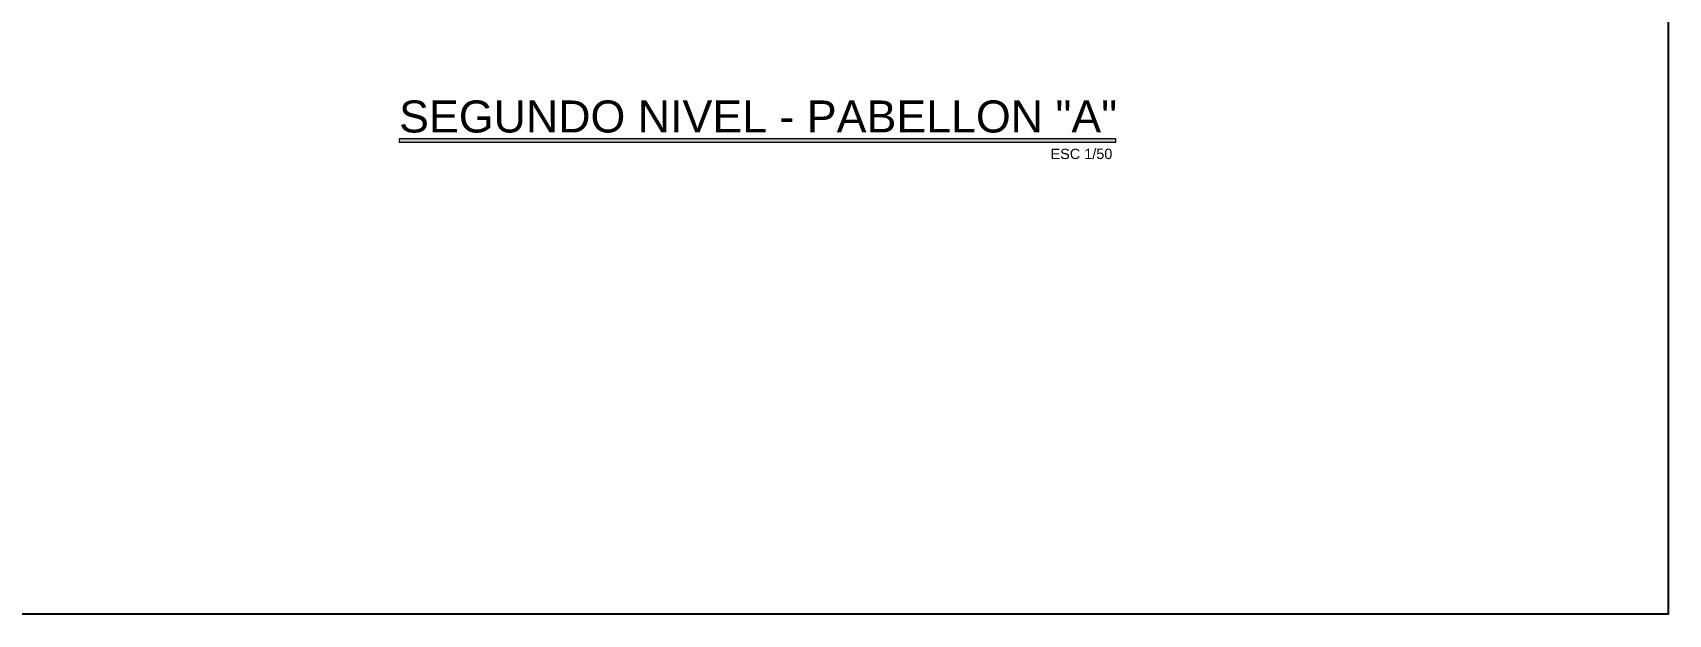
# Model space of a CAD drawing. Header units: millimetres. Extents: x 3354 to 3637, y 1117 to 1358.
# Drawn here: x 3391.22 to 3409.5, y 1118.4 to 1124.9 of the extents above; entities that cross this region are included whole.
import ezdxf

# ---------------------------------------------------------------- set-up
doc = ezdxf.new("R2010")
doc.units = ezdxf.units.MM
doc.layers.add('COTAS', color=7, linetype='Continuous', lineweight=9)
doc.layers.add('muros', color=7, linetype='Continuous', lineweight=5)
doc.styles.add('1', font='arial.ttf')
doc.styles.add('style2', font='arial.ttf')

msp = doc.modelspace()

# ---------------------------------------------------------------- hatches: boundary and pattern name
at = {"layer": 'muros', "ltscale": 2}
msp.add_hatch(color=7, dxfattribs=at).paths.add_polyline_path([(3403.327, 1123.715), (3395.318, 1123.715), (3395.318, 1123.679), (3403.327, 1123.679)])

# ---------------------------------------------------------------- linework, layer by layer
at = {"ltscale": 2}
msp.add_lwpolyline([(3357.755, 1154.537), (3409.498, 1154.537), (3409.498, 1118.399), (3357.755, 1118.399)], close=True, dxfattribs=at)
at = {"layer": 'COTAS'}
msp.add_lwpolyline([(3403.327, 1123.715), (3395.318, 1123.715), (3395.318, 1123.679), (3403.327, 1123.679)], close=True, dxfattribs=at)

# ---------------------------------------------------------------- texts
for s, height, style, p in [('SEGUNDO NIVEL - PABELLON "A"', 0.35785, '1', (3395.318, 1123.787)), ('ESC 1/50', 0.1155, 'style2', (3402.596, 1123.49))]:
    msp.add_text(s, height=height, dxfattribs=dict(at, style=style)).set_placement(p)

doc.saveas('drawing.dxf')
